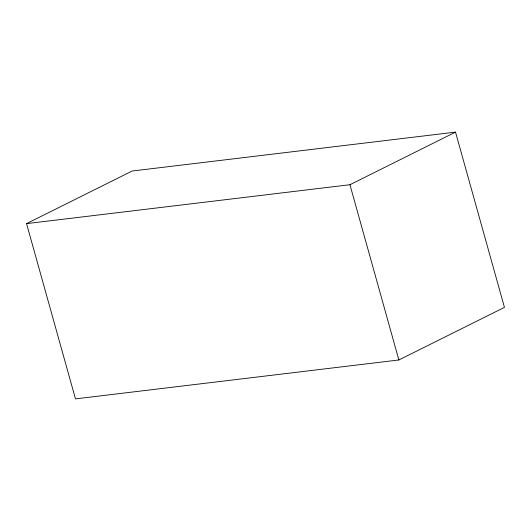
<?xml version="1.0" encoding="UTF-8"?>
<svg xmlns="http://www.w3.org/2000/svg" width="531" height="531" viewBox="0 0 531 531"><rect width="100%" height="100%" fill="white"/><g stroke="black" fill="none" stroke-linecap="round" stroke-linejoin="round"><path stroke-width="0.8" d="M26.55 223.631L132.133 171.028L455.518 132.119L504.45 307.369L398.867 359.972L75.482 398.881L26.55 223.631L349.936 184.722L455.518 132.119M349.936 184.722L398.867 359.972"/></g></svg>
